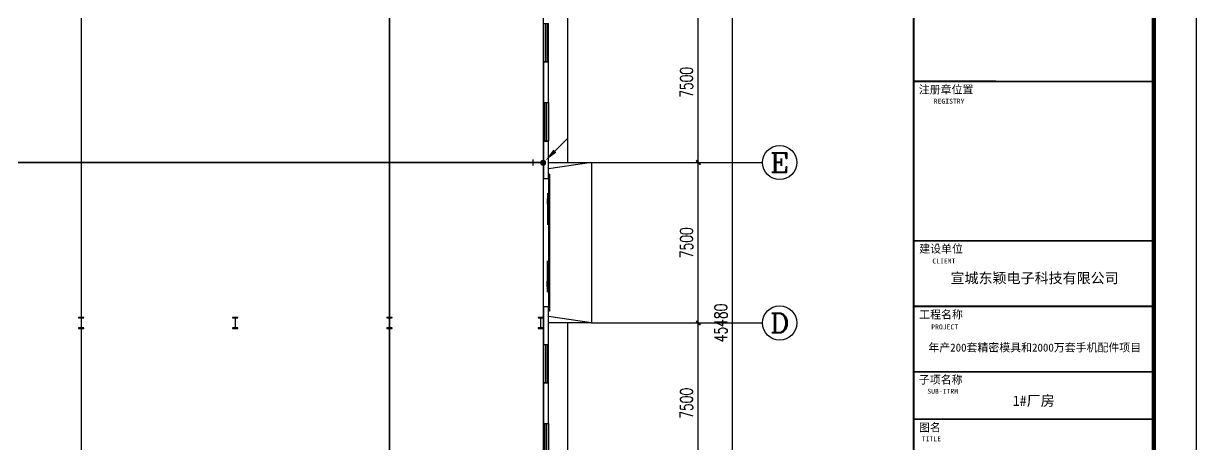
# Model space of a CAD drawing. Extents: x 4929870 to 5205508, y 4505833 to 4862647.
# Drawn here: x 5150684 to 5205508, y 4723813 to 4743494 of the extents above; entities that cross this region are included whole.
import ezdxf
from ezdxf.enums import TextEntityAlignment as Align

# ---------------------------------------------------------------- set-up
doc = ezdxf.new("R2010")
doc.units = 0
doc.header["$LTSCALE"] = 1000
doc.header["$MEASUREMENT"] = 0
doc.layers.get('0').update_dxf_attribs({"color": 4, "linetype": 'CONTINUOUS'})
doc.layers.get('Defpoints').update_dxf_attribs({"linetype": 'CONTINUOUS'})
for name, color, linetype in [('46', 7, 'CONTINUOUS'), ('AXIS', 3, 'CONTINUOUS'), ('AXIS_TEXT', 7, 'CONTINUOUS'), ('COLUMN', 9, 'CONTINUOUS'), ('LWIRE', 4, 'CONTINUOUS'), ('PUB_TEXT', 7, 'CONTINUOUS'), ('PUB_TITLE', 4, 'CONTINUOUS'), ('WALL', 5, 'CONTINUOUS'), ('WINDOW', 4, 'CONTINUOUS'), ('WIRE-接地', 4, 'CONTINUOUS')]:
    doc.layers.add(name, color=color, linetype=linetype)
doc.styles.add('_TCH_AXIS', font='COMPLEX', dxfattribs={"bigfont": 'GBCBIG'})
doc.styles.add('_TCH_DIM_T3', font='SIMPLEX', dxfattribs={"width": 0.705882, "bigfont": 'GBCBIG'})
doc.styles.add('COMPLEX', font='COMPLEX')
doc.styles.get("Standard").update_dxf_attribs({"font": 'GBENOR', "bigfont": 'GBCBIG'})
doc.styles.add('TG_LINETYPE', font='SIMPLEX', dxfattribs={"width": 0.8, "height": 3, "bigfont": 'HZTXT'})
doc.styles.add('TQ', font='')
doc.styles.get('TQ').set_extended_font_data('SimSun')
doc.linetypes.add('TG_E', pattern='A,2,-0.4,["E",TG_LINETYPE,S=0.1,R=0,X=-0.28,Y=-0.15],0', length=2.4)
doc.dimstyles.new('_TCH_ARCH&&200', dxfattribs={"dimtxt": 595, "dimasz": 200, "dimexe": 500, "dimexo": 600, "dimgap": 252.5, "dimtad": 1, "dimdec": 0, "dimzin": 0, "dimdsep": 46, "dimtxsty": '_TCH_DIM_T3', "dimblk": 'ARCHTICK', "dimcen": 0.09, "dimclrt": 7, "dimazin": 2, "dimtfac": 1, "dimtdec": 0, "dimtix": 1, "dimtmove": 2, "dimatfit": 3, "dimfxl": 0, "dimtolj": 1, "dimtzin": 0, "dimarcsym": 0})

# ---------------------------------------------------------------- blocks, each defined once
blk = doc.blocks.new('$TelecSys$00000078')
for p, q in [((1.15, 1.15), (0.55, 0.55)), ((0.104, 0.104), (0.104, 0.104)), ((-0.104, -0.104), (-0.104, -0.104))]:
    blk.add_line(p, q)
at = {"const_width": 0.142}
blk.add_lwpolyline([(-0.071, 0, 1), (0.071, 0, 1)], format="xyb", close=True, dxfattribs=at)
blk.add_solid([(0.62, 0.48), (0.48, 0.62), (0.1, 0.1)])
at = {"width": 0.8, "flags": 9}
blk.add_attdef('A', (0, 0), '', height=0.00002, dxfattribs=at)
blk = doc.blocks.new('_ArchTick')
at = {"color": 0, "linetype": 'ByBlock', "const_width": 0.4}
blk.add_lwpolyline([(-0.5, -0.5), (0.5, 0.5)], dxfattribs=at)
blk = doc.blocks.new('*D191')
at = {"layer": 'AXIS', "color": 0, "lineweight": -2}
for p, q in [((5177824, 4729494), (5182724, 4729494)), ((5182224, 4721994), (5182224, 4729494)), ((5177824, 4721994), (5182724, 4721994))]:
    blk.add_line(p, q, dxfattribs=at)
at = {"layer": 'Defpoints', "color": 0}
for p in [(5177224, 4729494), (5182224, 4729494), (5177224, 4721994)]:
    blk.add_point(p, dxfattribs=at)
at = {"layer": 'AXIS', "color": 0, "lineweight": -2, "xscale": 200, "yscale": 200, "zscale": 200}
for p, rotation in [((5182224, 4729494), 90), ((5182224, 4721994), 270)]:
    blk.add_blockref('_ArchTick', p, dxfattribs=dict(at, rotation=rotation))
at = {"layer": 'AXIS', "color": 7, "insert": (5181674, 4725744), "char_height": 595, "attachment_point": 5, "rotation": 90, "style": '_TCH_DIM_T3'}
blk.add_mtext('\\A1;7500', dxfattribs=at)
blk = doc.blocks.new('*D192')
at = {"layer": 'AXIS', "color": 0, "lineweight": -2}
for p, q in [((5177824, 4736994), (5182724, 4736994)), ((5182224, 4729494), (5182224, 4736994)), ((5177824, 4729494), (5182724, 4729494))]:
    blk.add_line(p, q, dxfattribs=at)
at = {"layer": 'Defpoints', "color": 0}
for p in [(5177224, 4736994), (5182224, 4736994), (5177224, 4729494)]:
    blk.add_point(p, dxfattribs=at)
at = {"layer": 'AXIS', "color": 0, "lineweight": -2, "xscale": 200, "yscale": 200, "zscale": 200}
for p, rotation in [((5182224, 4736994), 90), ((5182224, 4729494), 270)]:
    blk.add_blockref('_ArchTick', p, dxfattribs=dict(at, rotation=rotation))
at = {"layer": 'AXIS', "color": 7, "insert": (5181674, 4733244), "char_height": 595, "attachment_point": 5, "rotation": 90, "style": '_TCH_DIM_T3'}
blk.add_mtext('\\A1;7500', dxfattribs=at)
blk = doc.blocks.new('*D193')
at = {"layer": 'AXIS', "color": 0, "lineweight": -2}
for p, q in [((5177824, 4744494), (5182724, 4744494)), ((5182224, 4736994), (5182224, 4744494)), ((5177824, 4736994), (5182724, 4736994))]:
    blk.add_line(p, q, dxfattribs=at)
at = {"layer": 'Defpoints', "color": 0}
for p in [(5177224, 4744494), (5182224, 4744494), (5177224, 4736994)]:
    blk.add_point(p, dxfattribs=at)
at = {"layer": 'AXIS', "color": 0, "lineweight": -2, "xscale": 200, "yscale": 200, "zscale": 200}
for p, rotation in [((5182224, 4744494), 90), ((5182224, 4736994), 270)]:
    blk.add_blockref('_ArchTick', p, dxfattribs=dict(at, rotation=rotation))
at = {"layer": 'AXIS', "color": 7, "insert": (5181674, 4740744), "char_height": 595, "attachment_point": 5, "rotation": 90, "style": '_TCH_DIM_T3'}
blk.add_mtext('\\A1;7500', dxfattribs=at)
blk = doc.blocks.new('*D195')
at = {"layer": 'AXIS', "color": 0, "lineweight": -2}
for p, q in [((5178424, 4752234), (5184324, 4752234)), ((5183824, 4706754), (5183824, 4752234)), ((5178424, 4706754), (5184324, 4706754))]:
    blk.add_line(p, q, dxfattribs=at)
at = {"layer": 'Defpoints', "color": 0}
for p in [(5177824, 4752234), (5183824, 4752234), (5177824, 4706754)]:
    blk.add_point(p, dxfattribs=at)
at = {"layer": 'AXIS', "color": 0, "lineweight": -2, "xscale": 200, "yscale": 200, "zscale": 200}
for p, rotation in [((5183824, 4752234), 90), ((5183824, 4706754), 270)]:
    blk.add_blockref('_ArchTick', p, dxfattribs=dict(at, rotation=rotation))
at = {"layer": 'AXIS', "color": 7, "insert": (5183274, 4729494), "char_height": 595, "attachment_point": 5, "rotation": 90, "style": '_TCH_DIM_T3'}
blk.add_mtext('\\A1;45480', dxfattribs=at)
blk = doc.blocks.new('$TCHSYS$WIN2D')
for p, q in [((-0.5, 0.5), (0.5, 0.5)), ((-0.5, 0.5), (-0.5, -0.5)), ((0.5, 0.5), (0.5, -0.5)), ((0.5, 0.167), (-0.5, 0.167)), ((0.5, -0.167), (-0.5, -0.167)), ((-0.5, -0.5), (0.5, -0.5))]:
    blk.add_line(p, q)
blk = doc.blocks.new('$DorLib2D$00000130')
at = {"color": 0, "linetype": 'Continuous'}
for p, q in [((-0.5333, 0.6601), (-0.5333, 0.5127)), ((0, 0.6601), (-0.5333, 0.6601)), ((0, 0.5127), (0, 0.6601)), ((0.5333, 0.6601), (0, 0.6601)), ((0.5333, 0.6601), (0.5333, 0.5127)), ((0, 0.5127), (-0.5333, 0.5127)), ((0.5333, 0.5127), (0, 0.5127)), ((-0.3853, 0.2694), (-0.1396, 0.2694)), ((-0.3853, 0.2694), (-0.2999, 0.2144)), ((-0.2999, 0.2144), (-0.2999, 0.2694)), ((0.3853, 0.2694), (0.1396, 0.2694)), ((0.2999, 0.2144), (0.2999, 0.2694)), ((0.3853, 0.2694), (0.2999, 0.2144))]:
    blk.add_line(p, q, dxfattribs=at)
blk = doc.blocks.new('_AXISO')
blk.add_circle((0, 0), 0.5)
at = {"layer": 'AXIS_TEXT', "style": 'COMPLEX', "width": 1.041667}
blk.add_attdef('A', text='', height=0.56, dxfattribs=at).set_placement((-0.25, -0.28), (0.25, -0.28), align=Align.FIT)

msp = doc.modelspace()

# ---------------------------------------------------------------- linework, layer by layer
for p, q in [((5177223.9, 4736993.6), (5175223.9, 4736693.6)), ((5177223.9, 4729493.6), (5175223.9, 4729793.6))]:
    msp.add_line(p, q)
for points in [[(5176123.9, 4736993.6), (5176123.9, 4753133.6), (5167783.9, 4753133.6)], [(5175223.9, 4736993.6), (5177223.9, 4736993.6), (5177223.9, 4729493.6), (5175223.9, 4729493.6)], [(5146183.9, 4705853.6), (5176123.9, 4705853.6), (5176123.9, 4729493.6)]]:
    msp.add_lwpolyline(points)
at = {"layer": 'AXIS'}
for p, q in [((5177223.9, 4736993.6), (5185223.9, 4736993.6)), ((5177223.9, 4729493.6), (5185223.9, 4729493.6))]:
    msp.add_line(p, q, dxfattribs=at)
at = {"layer": 'COLUMN', "color": 5}
for p, q in [((5174499.9, 4737118.6), (5174483.9, 4737118.6)), ((5174483.9, 4737118.6), (5174483.9, 4736868.6)), ((5174483.9, 4736868.6), (5174499.9, 4736868.6)), ((5174499.9, 4737003.6), (5174499.9, 4737118.6)), ((5174504.9, 4736998.6), (5174499.9, 4737003.6)), ((5174499.9, 4736983.6), (5174504.9, 4736988.6)), ((5174499.9, 4736868.6), (5174499.9, 4736983.6)), ((5174962.9, 4736998.6), (5174504.9, 4736998.6)), ((5174504.9, 4736988.6), (5174962.9, 4736988.6)), ((5174967.9, 4737003.6), (5174962.9, 4736998.6)), ((5174962.9, 4736988.6), (5174967.9, 4736983.6)), ((5174983.9, 4737118.6), (5174967.9, 4737118.6)), ((5174967.9, 4737118.6), (5174967.9, 4737003.6)), ((5174967.9, 4736983.6), (5174967.9, 4736868.6)), ((5174967.9, 4736868.6), (5174983.9, 4736868.6)), ((5174983.9, 4736868.6), (5174983.9, 4737118.6)), ((5153508.9, 4729743.6), (5153258.9, 4729743.6)), ((5153258.9, 4729743.6), (5153258.9, 4729727.6)), ((5153258.9, 4729727.6), (5153373.9, 4729727.6)), ((5153373.9, 4729727.6), (5153378.9, 4729722.6)), ((5153378.9, 4729722.6), (5153378.9, 4729264.6)), ((5153388.9, 4729722.6), (5153393.9, 4729727.6)), ((5153388.9, 4729264.6), (5153388.9, 4729722.6)), ((5153393.9, 4729727.6), (5153508.9, 4729727.6)), ((5153508.9, 4729727.6), (5153508.9, 4729743.6)), ((5160708.9, 4729743.6), (5160458.9, 4729743.6)), ((5160458.9, 4729743.6), (5160458.9, 4729727.6)), ((5160458.9, 4729727.6), (5160573.9, 4729727.6)), ((5160573.9, 4729727.6), (5160578.9, 4729722.6)), ((5160578.9, 4729722.6), (5160578.9, 4729264.6)), ((5160588.9, 4729722.6), (5160593.9, 4729727.6)), ((5160588.9, 4729264.6), (5160588.9, 4729722.6)), ((5160593.9, 4729727.6), (5160708.9, 4729727.6)), ((5160708.9, 4729727.6), (5160708.9, 4729743.6)), ((5167908.9, 4729743.6), (5167658.9, 4729743.6)), ((5167658.9, 4729743.6), (5167658.9, 4729727.6)), ((5167658.9, 4729727.6), (5167773.9, 4729727.6)), ((5167773.9, 4729727.6), (5167778.9, 4729722.6)), ((5167778.9, 4729722.6), (5167778.9, 4729264.6)), ((5167788.9, 4729722.6), (5167793.9, 4729727.6)), ((5167788.9, 4729264.6), (5167788.9, 4729722.6)), ((5167793.9, 4729727.6), (5167908.9, 4729727.6)), ((5167908.9, 4729727.6), (5167908.9, 4729743.6)), ((5174983.9, 4729743.6), (5174733.9, 4729743.6)), ((5174733.9, 4729743.6), (5174733.9, 4729727.6)), ((5174733.9, 4729727.6), (5174848.9, 4729727.6)), ((5174848.9, 4729727.6), (5174853.9, 4729722.6)), ((5174853.9, 4729722.6), (5174853.9, 4729264.6)), ((5174863.9, 4729722.6), (5174868.9, 4729727.6)), ((5174863.9, 4729264.6), (5174863.9, 4729722.6)), ((5174868.9, 4729727.6), (5174983.9, 4729727.6)), ((5174983.9, 4729727.6), (5174983.9, 4729743.6)), ((5153373.9, 4729259.6), (5153258.9, 4729259.6)), ((5153258.9, 4729259.6), (5153258.9, 4729243.6)), ((5153258.9, 4729243.6), (5153508.9, 4729243.6)), ((5153378.9, 4729264.6), (5153373.9, 4729259.6)), ((5153393.9, 4729259.6), (5153388.9, 4729264.6)), ((5153508.9, 4729259.6), (5153393.9, 4729259.6)), ((5153508.9, 4729243.6), (5153508.9, 4729259.6)), ((5160573.9, 4729259.6), (5160458.9, 4729259.6)), ((5160458.9, 4729259.6), (5160458.9, 4729243.6)), ((5160458.9, 4729243.6), (5160708.9, 4729243.6)), ((5160578.9, 4729264.6), (5160573.9, 4729259.6)), ((5160593.9, 4729259.6), (5160588.9, 4729264.6)), ((5160708.9, 4729259.6), (5160593.9, 4729259.6)), ((5160708.9, 4729243.6), (5160708.9, 4729259.6)), ((5167773.9, 4729259.6), (5167658.9, 4729259.6)), ((5167658.9, 4729259.6), (5167658.9, 4729243.6)), ((5167658.9, 4729243.6), (5167908.9, 4729243.6)), ((5167778.9, 4729264.6), (5167773.9, 4729259.6)), ((5167793.9, 4729259.6), (5167788.9, 4729264.6)), ((5167908.9, 4729259.6), (5167793.9, 4729259.6)), ((5167908.9, 4729243.6), (5167908.9, 4729259.6)), ((5174848.9, 4729259.6), (5174733.9, 4729259.6)), ((5174733.9, 4729259.6), (5174733.9, 4729243.6)), ((5174733.9, 4729243.6), (5174983.9, 4729243.6)), ((5174853.9, 4729264.6), (5174848.9, 4729259.6)), ((5174868.9, 4729259.6), (5174863.9, 4729264.6)), ((5174983.9, 4729259.6), (5174868.9, 4729259.6)), ((5174983.9, 4729243.6), (5174983.9, 4729259.6))]:
    msp.add_line(p, q, dxfattribs=at)
at = {"layer": 'PUB_TITLE'}
msp.add_lwpolyline([(5086707.7, 4688496.1), (5205507.7, 4688496.1), (5205507.7, 4772496.1), (5086707.7, 4772496.1)], close=True, dxfattribs=at)
at = {"layer": 'PUB_TITLE', "const_width": 200}
msp.add_lwpolyline([(5091707.7, 4690496.1), (5203507.7, 4690496.1), (5203507.7, 4770496.1), (5091707.7, 4770496.1)], close=True, dxfattribs=at)
at = {"layer": 'PUB_TITLE', "lineweight": 40, "const_width": 85, "elevation": 0}
for points in [[(5192292.8, 4770496.3), (5192287.8, 4690496.8)], [(5192292.8, 4770496.3), (5192287.8, 4690496.8)], [(5192286.2, 4740785.3), (5203506.1, 4740784.6)], [(5192290.5, 4733330.4), (5203510.4, 4733329.7)], [(5192290.3, 4730270.4), (5203510.2, 4730269.7)], [(5192290.1, 4727210.5), (5203510, 4727209.8)], [(5192289.9, 4725000.5), (5203509.9, 4724999.8)]]:
    msp.add_lwpolyline(points, dxfattribs=at)
at = {"layer": 'WALL'}
for p, q in [((5175223.9, 4741693.6), (5174983.9, 4741693.6)), ((5174983.9, 4741693.6), (5174983.9, 4739793.6)), ((5175223.9, 4739793.6), (5175223.9, 4741693.6)), ((5174983.9, 4739793.6), (5175223.9, 4739793.6)), ((5175223.9, 4737993.6), (5174983.9, 4737993.6)), ((5174983.9, 4737993.6), (5174983.9, 4737118.6)), ((5175223.9, 4736993.6), (5175223.9, 4737993.6)), ((5174983.9, 4736868.6), (5174983.9, 4736243.6)), ((5175223.9, 4736243.6), (5175223.9, 4736993.6)), ((5174983.9, 4736243.6), (5175223.9, 4736243.6)), ((5175223.9, 4730243.6), (5174983.9, 4730243.6)), ((5174983.9, 4730243.6), (5174983.9, 4728493.6)), ((5175223.9, 4728493.6), (5175223.9, 4730243.6)), ((5174983.9, 4728493.6), (5175223.9, 4728493.6)), ((5175223.9, 4726693.6), (5174983.9, 4726693.6)), ((5174983.9, 4726693.6), (5174983.9, 4724793.6)), ((5175223.9, 4724793.6), (5175223.9, 4726693.6)), ((5174983.9, 4724793.6), (5175223.9, 4724793.6))]:
    msp.add_line(p, q, dxfattribs=at)
at = {"layer": 'WIRE-接地', "linetype": 'TG_E', "const_width": 70}
for points in [[(5110183.9, 4751993.6), (5110183.9, 4706993.6), (5174983.9, 4706993.6), (5174983.9, 4751993.6), (5110183.9, 4751993.6)], [(5153388.9, 4751993.6), (5153388.9, 4706993.6)], [(5167788.9, 4751993.6), (5167788.9, 4706993.6)], [(5110183.9, 4736993.6), (5174983.9, 4736993.6)]]:
    msp.add_lwpolyline(points, dxfattribs=at)

# ---------------------------------------------------------------- block references
at = {"layer": 'AXIS'}
ref = msp.add_blockref('_AXISO', (5186023.9, 4736993.6), dxfattribs=dict(at, xscale=1600, yscale=1600, zscale=1600))
ref.add_attrib('A', 'E', dxfattribs={"layer": 'AXIS_TEXT', "height": 905.1, "style": '_TCH_AXIS', "width": 1.3125}).set_placement((5185571.4, 4736541), (5186476.4, 4736541), align=Align.FIT)
ref = msp.add_blockref('_AXISO', (5186023.9, 4729493.6), dxfattribs=dict(at, xscale=1600, yscale=1600, zscale=1600))
ref.add_attrib('A', 'D', dxfattribs={"layer": 'AXIS_TEXT', "height": 905.1, "style": '_TCH_AXIS', "width": 1.235294}).set_placement((5185571.4, 4729041), (5186476.4, 4729041), align=Align.FIT)
at = {"layer": 'LWIRE', "color": 0, "xscale": 1000, "yscale": 1000, "zscale": 1000}
msp.add_blockref('$TelecSys$00000078', (5174970.9, 4736980.6), dxfattribs=at)
at = {"layer": 'WINDOW'}
for name, p, xscale, yscale, zscale, rotation in [('$TCHSYS$WIN2D', (5175103.9, 4742593.6), 1800, 240, 1800, 89.99999999969407), ('$TCHSYS$WIN2D', (5175103.9, 4738893.6), -1800, 240, -1800, 89.99999999969407), ('$DorLib2D$00000130', (5175103.9, 4733243.6), 6000, -240, 6000, 89.99999999969764), ('$TCHSYS$WIN2D', (5175103.9, 4727593.6), 1800, 240, 1800, 89.99999999969764), ('$TCHSYS$WIN2D', (5175103.9, 4723893.6), -1800, 240, -1800, 89.99999999969764)]:
    msp.add_blockref(name, p, dxfattribs=dict(at, xscale=xscale, yscale=yscale, zscale=zscale, rotation=rotation))

# ---------------------------------------------------------------- texts
at = {"layer": '46', "linetype": 'Continuous', "style": 'TQ'}
for s, height, p in [('宣城东颖电子科技有限公司', 479.997, (5197939.3, 4731353.2, 0)), ('1#厂房', 480, (5197900.1, 4725620.6, 0))]:
    msp.add_text(s, height=height, rotation=359.99644, dxfattribs=at).set_placement(p, align=Align.CENTER)
at = {"layer": 'PUB_TEXT', "style": 'TQ'}
msp.add_text('年产200套精密模具和2000万套手机配件项目', height=373.998, rotation=359.99644, dxfattribs=at).set_placement((5197947.3, 4728157.8, 0), align=Align.CENTER)
at = {"layer": 'PUB_TEXT', "attachment_point": 1, "rotation": 359.99644, "style": 'TQ'}
for s, insert, char_height, width in [('注册章位置', (5192528.6, 4740592.1, 0), 374, 3059.983), ('REGISTRY', (5193225.7, 4739975.9, 0), 229.5, 4799.073), ('建设单位', (5192549.4, 4733150.7, 0), 374, 2223.587), ('CLIENT', (5193161.5, 4732504.7, 0), 229.5, 4799.073), ('工程名称', (5192546.2, 4730074.2, 0), 374, 2223.587), ('PROJECT', (5193110.2, 4729424.2, 0), 229.5, 4799.073), ('子项名称', (5192529.7, 4727028.1, 0), 374, 2223.587), ('SUB-ITRM', (5192924.9, 4726416.3, 0), 229.5, 4799.073), ('图名', (5192535.6, 4724798.6, 0), 374, 2223.587), ('TITLE', (5192669.1, 4724199.7, 0), 229.5, 4799.073)]:
    msp.add_mtext(s, dxfattribs=dict(at, insert=insert, char_height=char_height, width=width))

# ---------------------------------------------------------------- dimensions: what is measured, and where the dimension line sits
at = {"layer": 'AXIS'}
for p1, p2, distance, picture, middle in [((5177823.9, 4706753.6), (5177823.9, 4752233.6), -6000, '*D195', (5183273.9, 4729493.6)), ((5177223.9, 4736993.6), (5177223.9, 4744493.6), -5000, '*D193', (5181673.9, 4740743.6)), ((5177223.9, 4729493.6), (5177223.9, 4736993.6), -5000, '*D192', (5181673.9, 4733243.6)), ((5177223.9, 4721993.6), (5177223.9, 4729493.6), -5000, '*D191', (5181673.9, 4725743.6))]:
    dim = msp.add_aligned_dim(p1=p1, p2=p2, distance=distance, dimstyle='_TCH_ARCH&&200', dxfattribs=at)
    dim.commit()
    dim.dimension.update_dxf_attribs({"geometry": picture, "text_midpoint": middle})

doc.saveas('drawing.dxf')
